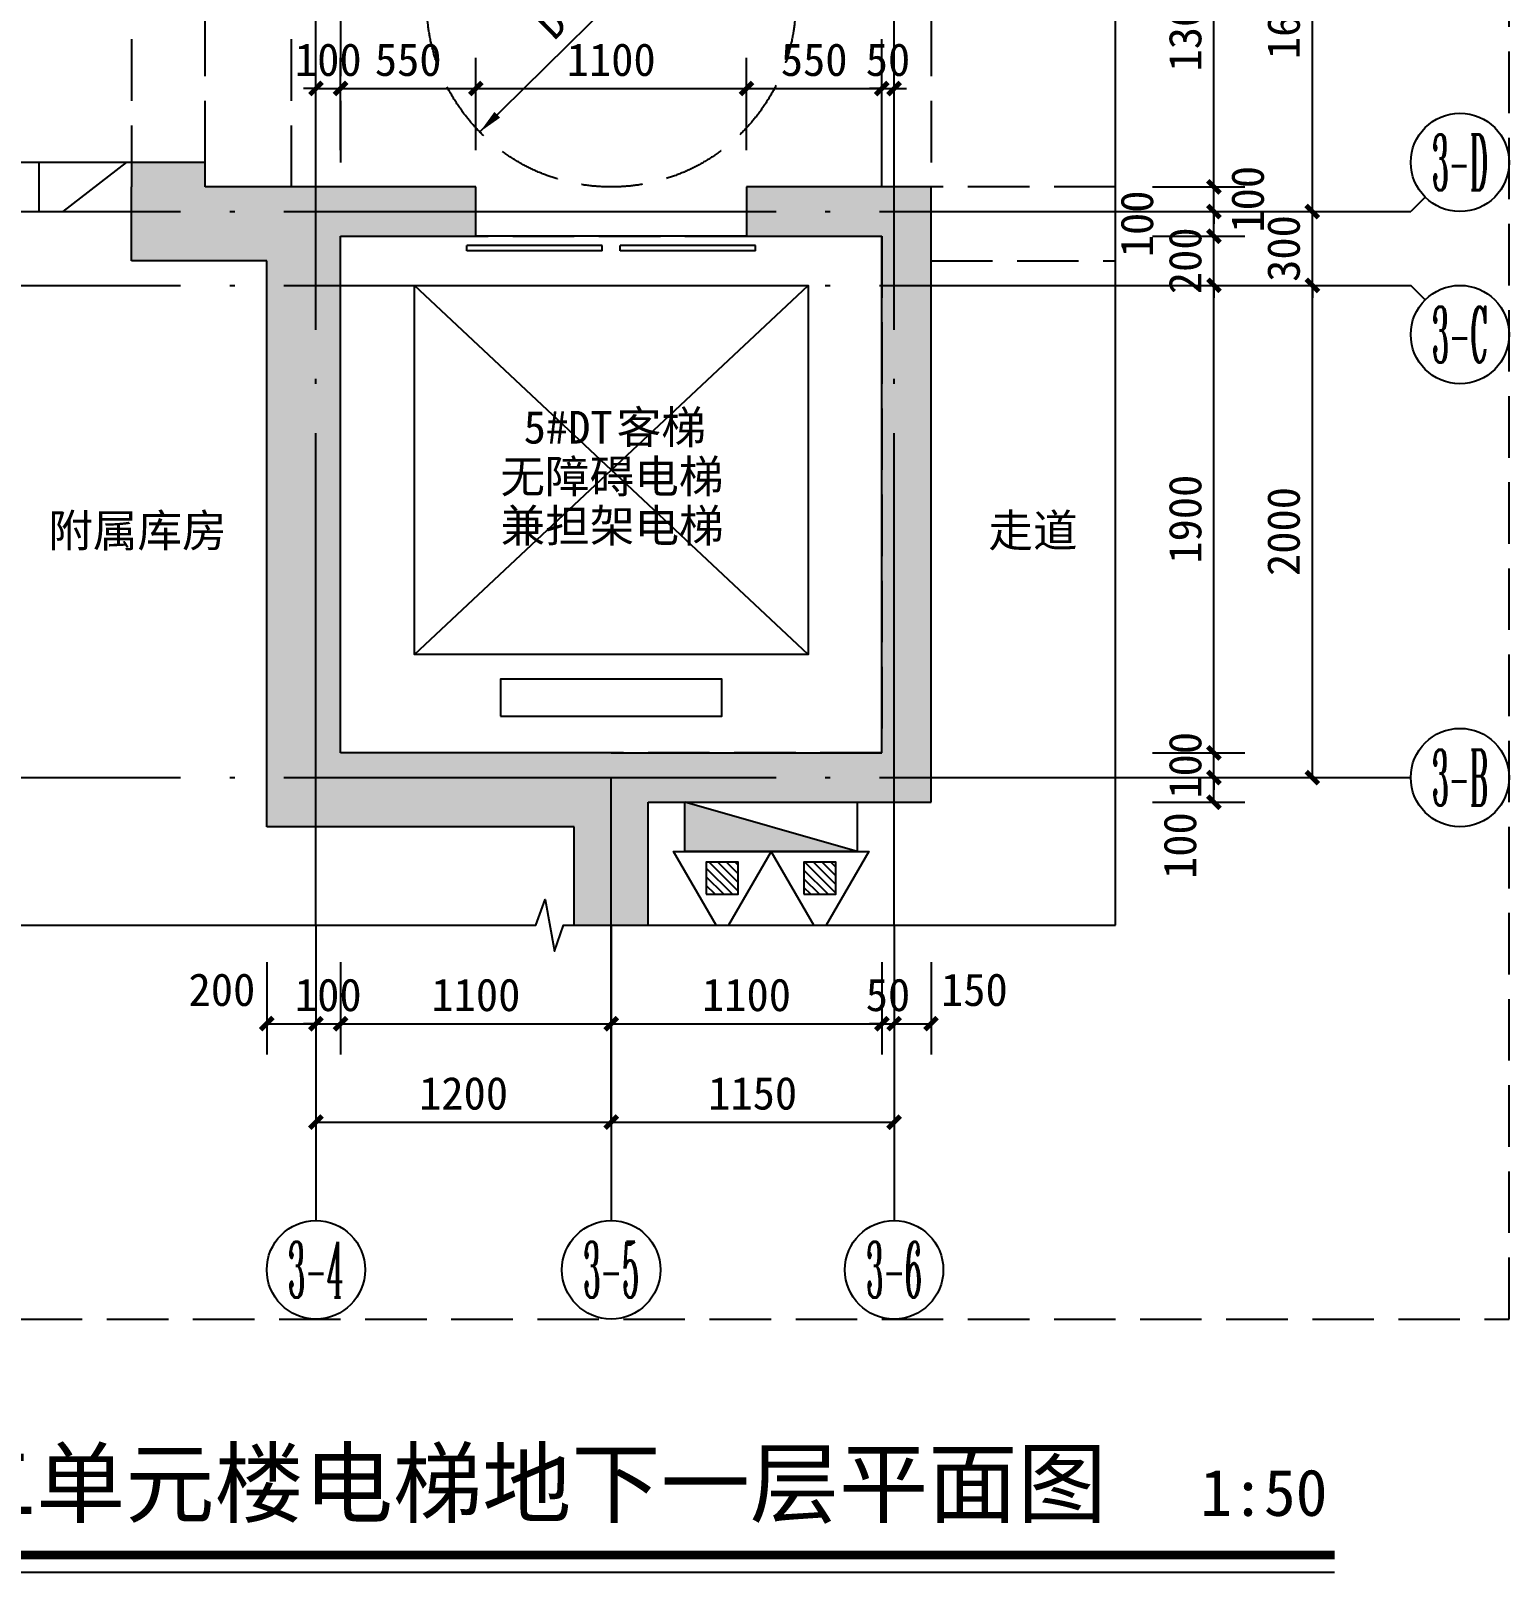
# Model space of a CAD drawing. Extents: x -10817 to 167545, y 26551 to 157048.
# Drawn here: x 5316 to 11325, y 44598 to 50861 of the extents above; entities that cross this region are included whole.
import ezdxf
from ezdxf.enums import TextEntityAlignment as Align
from ezdxf.xclip import XClip

# ---------------------------------------------------------------- set-up
doc = ezdxf.new("R2010")
doc.units = 0
doc.header["$LTSCALE"] = 1000
doc.header["$MEASUREMENT"] = 0
doc.header["$XCLIPFRAME"] = 0
doc.linetypes.add('DASH', pattern=[0.35, 0.25, -0.1])
doc.linetypes.add('DOTE', pattern=[2.42, 2, -0.2, 0.02, -0.2])
doc.layers.get('Defpoints').update_dxf_attribs({"color": 30, "linetype": 'DASH'})
for name, color, linetype in [('3#-B1-墙体$0$3#-B1$0$A-DOOR', 51, 'Continuous'), ('3#-B1-墙体$0$A-COLU-CONC-HATC', 204, 'Continuous'), ('3#-B1-墙体$0$A-DOOR', 51, 'Continuous'), ('3#-B1-墙体$0$A-FLOR-STRS', 51, 'Continuous'), ('3#-B1-墙体$0$A-WALL-BLOK', 131, 'Continuous'), ('3#-B1-墙体$0$A-WALL-CONC', 9, 'Continuous'), ('3#-B1-墙体$0$EQUIP_消火栓', 1, 'Continuous'), ('3#-B1-墙体$0$EQUIP_消防', 7, 'Continuous'), ('A-ANNO-AXIS-CIRC', 3, 'Continuous'), ('A-ANNO-AXIS-TEXT', 7, 'Continuous'), ('A-ANNO-DIMS', 3, 'Continuous'), ('A-ANNO-DOTE', 10, 'DOTE'), ('A-ANNO-SYMB', 3, 'Continuous'), ('A-ANNO-TEXT', 7, 'Continuous'), ('A-FLOR-UNDR', 177, 'Continuous'), ('AXIS_TEXT', 7, 'Continuous')]:
    doc.layers.add(name, color=color, linetype=linetype)
doc.styles.add('_TCH_AXIS', font='COMPLEX', dxfattribs={"bigfont": 'GBCBIG'})
doc.styles.add('_TCH_DIM', font='')
doc.styles.add('_TCH_DIM_T3', font='')
doc.styles.add('COMPLEX', font='COMPLEX')
doc.styles.get("Standard").update_dxf_attribs({"font": ''})
doc.styles.get('_TCH_DIM').set_extended_font_data('SimSun')
doc.styles.get('_TCH_DIM_T3').set_extended_font_data('SimSun')
doc.styles.get('Standard').set_extended_font_data('SimSun')
doc.dimstyles.new('_TCH_ARCH&&50', dxfattribs={"dimtxt": 132.911392, "dimasz": 50, "dimexe": 125, "dimexo": 150, "dimgap": 50, "dimtad": 1, "dimdec": 0, "dimzin": 0, "dimdsep": 46, "dimtxsty": '_TCH_DIM_T3', "dimblk": 'ARCHTICK', "dimcen": 0.09, "dimclrt": 7, "dimazin": 2, "dimtfac": 1, "dimtdec": 0, "dimtix": 1, "dimtmove": 2, "dimatfit": 3, "dimfxl": 50, "dimtolj": 1, "dimtzin": 0, "dimarcsym": 0})

# ---------------------------------------------------------------- blocks, each defined once
blk = doc.blocks.new('3#-B1-墙体$0$3#-B1$0$A$C524E5E6F')
at = {"layer": '3#-B1-墙体$0$A-FLOR-STRS'}
for points in [[(300, -200), (1900, -200), (1900, -1700), (300, -1700)], [(650, -1950), (1550, -1950), (1550, -1800), (650, -1800)]]:
    blk.add_lwpolyline(points, close=True, dxfattribs=at)
for points in [[(300, -1700), (1900, -200)], [(1900, -1700), (300, -200)]]:
    blk.add_lwpolyline(points, dxfattribs=at)
at = {"layer": 'Defpoints'}
blk.add_lwpolyline([(0, 0), (2200, 0), (2200, -2100), (0, -2100)], close=True, dxfattribs=at)
blk = doc.blocks.new('3#-B1-墙体$0$3#-B1$0$$DORLIB2D$00000127')
at = {"color": 0}
for points in [[(-0.5333, 0.7949), (-0.5333, 0.6904)], [(-0.0333, 0.7949), (-0.5333, 0.7949)], [(-0.0333, 0.7949), (-0.0333, 0.6904)], [(0.5333, 0.7949), (0.0333, 0.7949)], [(0.0333, 0.7949), (0.0333, 0.6904)], [(0.5333, 0.7949), (0.5333, 0.6904)], [(-0.0333, 0.6904), (-0.5333, 0.6904)], [(0.5333, 0.6904), (0.0333, 0.6904)], [(0.5, 0.5), (-0.5, 0.5)]]:
    blk.add_lwpolyline(points, dxfattribs=at)
blk = doc.blocks.new('3#-B1-墙体$0$$TwtSys$00000434')
for p, q in [((-0.5, 0.5), (-0.5, -0.5)), ((-0.5, -0.5), (0.5, 0.5)), ((0.5, 0.5), (-0.5, 0.5)), ((0.5, -0.5), (0.5, 0.5)), ((-0.5, -0.5), (0.5, -0.5))]:
    blk.add_line(p, q)
blk.add_solid([(0.5, -0.5), (0.5, 0.5), (-0.5, -0.5)])
blk = doc.blocks.new('3#-B1-墙体$0$$ATTACHMENT$00000214')
h = blk.add_hatch()
h.set_pattern_fill('ANSI31', color=256, scale=200, style=0)
h.set_pattern_definition([(45, (-38543.802, -6842.639), (-17.67767, 17.67767), [])])
h.paths.add_polyline_path([(-64.9, 1.9), (64.9, 1.9), (64.9, -127.9), (-64.9, -127.9)])
for points in [[(0, 171.8), (-198.4, -171.8), (198.4, -171.8)], [(-64.9, 1.9), (64.9, 1.9), (64.9, -127.9), (-64.9, -127.9)]]:
    blk.add_lwpolyline(points, close=True)
blk = doc.blocks.new('3#-B1-墙体')
at = {"layer": '3#-B1-墙体$0$A-COLU-CONC-HATC'}
h = blk.add_hatch(dxfattribs=at)
h.set_pattern_fill('空心砖', color=256, scale=100, style=0)
h.set_pattern_definition([(0, (0, 0), (0, 350), []), (37.875, (400, 0), (-169.615, 218.077), []), (90, (400, 0), (-450, 3e-14), [])])
h.paths.add_polyline_path([(8500, -4600), (7600, -4600), (7600, -4800), (8500, -4800)])
for points in [[(8800, -4700), (8800, -4600), (8500, -4600), (8500, -4700)], [(9216.7, -4866.7), (9250, -4700), (8800, -4700), (8500, -5000), (9050, -5000)], [(8500, -5000), (8800, -4700), (8500, -4700)], [(9350, -4900), (9900, -4900), (9900, -4700), (9250, -4700), (9216.7, -4866.7)], [(11650, -4700), (11000, -4700), (11000, -4900), (11550, -4900), (11650, -4866.7)], [(11750, -5000), (11750, -4700), (11650, -4700), (11650, -4866.7)], [(9050, -7300), (9350, -7000), (9350, -4900), (9216.7, -4866.7), (9050, -5000)], [(11550, -7000), (11750, -7200), (11750, -5000), (11650, -4866.7), (11550, -4900)], [(10450, -7166.7), (10450, -7000), (9350, -7000), (9050, -7300), (10300, -7300)], [(10450, -7166.7), (10600, -7200), (11750, -7200), (11550, -7000), (10450, -7000)], [(10500, -9466.7), (10600, -9300), (10600, -7200), (10450, -7166.7), (10300, -7300), (10300, -9500)]]:
    blk.add_hatch(color=256, dxfattribs=at).paths.add_polyline_path(points)
at = {"layer": '3#-B1-墙体$0$3#-B1$0$A-DOOR', "linetype": 'DASH'}
for p, q in [((13250, -4700), (11750, -4700)), ((11750, -5000), (13250, -5000))]:
    blk.add_line(p, q, dxfattribs=at)
at = {"layer": '3#-B1-墙体$0$A-DOOR', "linetype": 'DASH'}
for p, q in [((8500, -3400), (8500, -4600)), ((8800, -4600), (8800, -3400))]:
    blk.add_line(p, q, dxfattribs=at)
at = {"layer": '3#-B1-墙体$0$A-WALL-BLOK'}
for p, q in [((8500, -4600), (7600, -4600)), ((7600, -4800), (8500, -4800))]:
    blk.add_line(p, q, dxfattribs=at)
at = {"layer": '3#-B1-墙体$0$A-WALL-CONC'}
for p, q in [((8800, -4600), (8500, -4600)), ((8500, -4600), (8500, -4700)), ((8800, -4700), (8800, -4600)), ((8500, -5000), (8500, -4700)), ((9250, -4700), (8800, -4700)), ((8800, -4700), (8800, -4700)), ((9900, -4700), (9250, -4700)), ((9900, -4900), (9900, -4700)), ((11650, -4700), (11000, -4700)), ((11000, -4700), (11000, -4900)), ((11750, -4700), (11650, -4700)), ((11750, -5000), (11750, -4700)), ((9350, -7000), (9350, -4900)), ((9350, -4900), (9900, -4900)), ((11000, -4900), (11550, -4900)), ((11550, -7000), (11550, -4900)), ((9050, -5000), (8500, -5000)), ((9050, -7300), (9050, -5000)), ((11750, -7200), (11750, -5000)), ((10450, -7000), (9350, -7000)), ((10450, -7000), (11550, -7000)), ((10600, -7200), (11750, -7200)), ((10600, -9300), (10600, -7200)), ((10300, -7300), (9050, -7300)), ((10300, -9500), (10300, -7300))]:
    blk.add_line(p, q, dxfattribs=at)
at = {"layer": 'Defpoints', "elevation": 0}
for points in [[(9150, -3300), (9350, -3300), (9350, -4700), (9150, -4700)], [(11550, -3300), (11750, -3300), (11750, -4700), (11550, -4700)]]:
    blk.add_lwpolyline(points, close=True, dxfattribs=at)
blk.add_blockref('3#-B1-墙体$0$3#-B1$0$A$C524E5E6F', (9350, -4900, 0))
at = {"layer": '3#-B1-墙体$0$A-DOOR', "xscale": -1100, "yscale": 200, "zscale": 200, "rotation": 180}
blk.add_blockref('3#-B1-墙体$0$3#-B1$0$$DORLIB2D$00000127', (10450, -4800), dxfattribs=at)
at = {"layer": '3#-B1-墙体$0$EQUIP_消火栓', "linetype": 'ByBlock', "xscale": -700, "yscale": 200, "zscale": 700, "rotation": 359.9999999999999}
blk.add_blockref('3#-B1-墙体$0$$TwtSys$00000434', (11100, -7300), dxfattribs=at)
at = {"layer": '3#-B1-墙体$0$EQUIP_消防', "linetype": 'ByBlock', "yscale": -1, "rotation": 359.999999996578}
for p in [(10901.6, -7571.8), (11298.4, -7571.8)]:
    blk.add_blockref('3#-B1-墙体$0$$ATTACHMENT$00000214', p, dxfattribs=at)
blk = doc.blocks.new('A$C60AE0A12')
at = {"layer": 'A-ANNO-DIMS'}
blk.add_lwpolyline([(-534.1, 423.4), (534.1, 1476.6)], dxfattribs=at)
for points in [[(462.9, 1406.4, 33, 0, 0), (534.1, 1476.6, 0, 0, 0)], [(-462.9, 493.6, 33, 0, 0), (-534.1, 423.4, 0, 0, 0)]]:
    blk.add_lwpolyline(points, format="xyseb", dxfattribs=at)
at = {"layer": 'A-FLOR-UNDR', "linetype": 'DASH'}
blk.add_circle((0, 950, 0), 750, dxfattribs=at)
at = {"layer": 'A-ANNO-DIMS', "color": 7, "style": '_TCH_DIM'}
blk.add_text('D=1500', height=132.91, rotation=44.59468, dxfattribs=at).set_placement((-232, 791.5, 0))
blk = doc.blocks.new('_ArchTick')
at = {"color": 0, "linetype": 'ByBlock', "const_width": 0.4}
blk.add_lwpolyline([(-0.5, -0.5), (0.5, 0.5)], dxfattribs=at)
blk = doc.blocks.new('*D1741')
at = {"layer": 'A-ANNO-DIMS', "color": 0, "lineweight": -2, "transparency": 16777216}
for p, q in [((7675, 46676.3), (7675, 46301.3)), ((8825, 46676.3), (8825, 46301.3)), ((7675, 46426.3), (8825, 46426.3))]:
    blk.add_line(p, q, dxfattribs=at)
at = {"layer": 'Defpoints', "color": 0, "transparency": 16777216}
for p in [(7675, 46826.3), (8825, 46826.3), (8825, 46426.3)]:
    blk.add_point(p, dxfattribs=at)
at = {"layer": 'A-ANNO-DIMS', "color": 0, "lineweight": -2, "transparency": 16777216, "xscale": 50, "yscale": 50, "zscale": 50, "rotation": 180}
blk.add_blockref('_ArchTick', (7675, 46426.3), dxfattribs=at)
at = {"layer": 'A-ANNO-DIMS', "color": 0, "lineweight": -2, "transparency": 16777216, "xscale": 50, "yscale": 50, "zscale": 50}
blk.add_blockref('_ArchTick', (8825, 46426.3), dxfattribs=at)
at = {"layer": 'A-ANNO-DIMS', "color": 7, "transparency": 16777216, "insert": (8250, 46542.8), "char_height": 132.91, "attachment_point": 5, "style": '_TCH_DIM_T3'}
blk.add_mtext('\\A1;1150', dxfattribs=at)
blk = doc.blocks.new('*D1742')
at = {"layer": 'A-ANNO-DIMS', "color": 0, "lineweight": -2, "transparency": 16777216}
for p, q in [((6475, 46676.3), (6475, 46301.3)), ((7675, 46676.3), (7675, 46301.3)), ((6475, 46426.3), (7675, 46426.3))]:
    blk.add_line(p, q, dxfattribs=at)
at = {"layer": 'Defpoints', "color": 0, "transparency": 16777216}
for p in [(6475, 46826.3), (7675, 46826.3), (7675, 46426.3)]:
    blk.add_point(p, dxfattribs=at)
at = {"layer": 'A-ANNO-DIMS', "color": 0, "lineweight": -2, "transparency": 16777216, "xscale": 50, "yscale": 50, "zscale": 50, "rotation": 180}
blk.add_blockref('_ArchTick', (6475, 46426.3), dxfattribs=at)
at = {"layer": 'A-ANNO-DIMS', "color": 0, "lineweight": -2, "transparency": 16777216, "xscale": 50, "yscale": 50, "zscale": 50}
blk.add_blockref('_ArchTick', (7675, 46426.3), dxfattribs=at)
at = {"layer": 'A-ANNO-DIMS', "color": 7, "transparency": 16777216, "insert": (7075, 46542.8), "char_height": 132.91, "attachment_point": 5, "style": '_TCH_DIM_T3'}
blk.add_mtext('\\A1;1200', dxfattribs=at)
blk = doc.blocks.new('*D1743')
at = {"layer": 'A-ANNO-DIMS', "color": 0, "lineweight": -2, "transparency": 16777216}
for p, q in [((8825, 47076.3), (8825, 46701.3)), ((8975, 47076.3), (8975, 46701.3)), ((8825, 46826.3), (8975, 46826.3))]:
    blk.add_line(p, q, dxfattribs=at)
at = {"layer": 'Defpoints', "color": 0, "transparency": 16777216}
for p in [(8825, 47226.3), (8975, 47226.3), (8975, 46826.3)]:
    blk.add_point(p, dxfattribs=at)
at = {"layer": 'A-ANNO-DIMS', "color": 0, "lineweight": -2, "transparency": 16777216, "xscale": 50, "yscale": 50, "zscale": 50, "rotation": 180}
blk.add_blockref('_ArchTick', (8825, 46826.3), dxfattribs=at)
at = {"layer": 'A-ANNO-DIMS', "color": 0, "lineweight": -2, "transparency": 16777216, "xscale": 50, "yscale": 50, "zscale": 50}
blk.add_blockref('_ArchTick', (8975, 46826.3), dxfattribs=at)
at = {"layer": 'A-ANNO-DIMS', "color": 7, "transparency": 16777216, "insert": (9151.3, 46963.8), "char_height": 132.91, "attachment_point": 5, "style": '_TCH_DIM_T3'}
blk.add_mtext('\\A1;150', dxfattribs=at)
blk = doc.blocks.new('*D1744')
at = {"layer": 'A-ANNO-DIMS', "color": 0, "lineweight": -2, "transparency": 16777216}
for p, q in [((8775, 47076.3), (8775, 46701.3)), ((8825, 47076.3), (8825, 46701.3)), ((8775, 46826.3), (8725, 46826.3)), ((8775, 46826.3), (8825, 46826.3)), ((8825, 46826.3), (8875, 46826.3))]:
    blk.add_line(p, q, dxfattribs=at)
at = {"layer": 'Defpoints', "color": 0, "transparency": 16777216}
for p in [(8775, 47226.3), (8825, 47226.3), (8825, 46826.3)]:
    blk.add_point(p, dxfattribs=at)
at = {"layer": 'A-ANNO-DIMS', "color": 0, "lineweight": -2, "transparency": 16777216, "xscale": 50, "yscale": 50, "zscale": 50}
blk.add_blockref('_ArchTick', (8775, 46826.3), dxfattribs=at)
at = {"layer": 'A-ANNO-DIMS', "color": 0, "lineweight": -2, "transparency": 16777216, "xscale": 50, "yscale": 50, "zscale": 50, "rotation": 180}
blk.add_blockref('_ArchTick', (8825, 46826.3), dxfattribs=at)
at = {"layer": 'A-ANNO-DIMS', "color": 7, "transparency": 16777216, "insert": (8800, 46942.8), "char_height": 132.91, "attachment_point": 5, "style": '_TCH_DIM_T3'}
blk.add_mtext('\\A1;50', dxfattribs=at)
blk = doc.blocks.new('*D1745')
at = {"layer": 'A-ANNO-DIMS', "color": 0, "lineweight": -2, "transparency": 16777216}
for p, q in [((7675, 47076.3), (7675, 46701.3)), ((8775, 47076.3), (8775, 46701.3)), ((7675, 46826.3), (8775, 46826.3))]:
    blk.add_line(p, q, dxfattribs=at)
at = {"layer": 'Defpoints', "color": 0, "transparency": 16777216}
for p in [(7675, 47226.3), (8775, 47226.3), (8775, 46826.3)]:
    blk.add_point(p, dxfattribs=at)
at = {"layer": 'A-ANNO-DIMS', "color": 0, "lineweight": -2, "transparency": 16777216, "xscale": 50, "yscale": 50, "zscale": 50, "rotation": 180}
blk.add_blockref('_ArchTick', (7675, 46826.3), dxfattribs=at)
at = {"layer": 'A-ANNO-DIMS', "color": 0, "lineweight": -2, "transparency": 16777216, "xscale": 50, "yscale": 50, "zscale": 50}
blk.add_blockref('_ArchTick', (8775, 46826.3), dxfattribs=at)
at = {"layer": 'A-ANNO-DIMS', "color": 7, "transparency": 16777216, "insert": (8225, 46942.8), "char_height": 132.91, "attachment_point": 5, "style": '_TCH_DIM_T3'}
blk.add_mtext('\\A1;1100', dxfattribs=at)
blk = doc.blocks.new('*D1746')
at = {"layer": 'A-ANNO-DIMS', "color": 0, "lineweight": -2, "transparency": 16777216}
for p, q in [((6575, 47076.3), (6575, 46701.3)), ((7675, 47076.3), (7675, 46701.3)), ((6575, 46826.3), (7675, 46826.3))]:
    blk.add_line(p, q, dxfattribs=at)
at = {"layer": 'Defpoints', "color": 0, "transparency": 16777216}
for p in [(6575, 47226.3), (7675, 47226.3), (7675, 46826.3)]:
    blk.add_point(p, dxfattribs=at)
at = {"layer": 'A-ANNO-DIMS', "color": 0, "lineweight": -2, "transparency": 16777216, "xscale": 50, "yscale": 50, "zscale": 50, "rotation": 180}
blk.add_blockref('_ArchTick', (6575, 46826.3), dxfattribs=at)
at = {"layer": 'A-ANNO-DIMS', "color": 0, "lineweight": -2, "transparency": 16777216, "xscale": 50, "yscale": 50, "zscale": 50}
blk.add_blockref('_ArchTick', (7675, 46826.3), dxfattribs=at)
at = {"layer": 'A-ANNO-DIMS', "color": 7, "transparency": 16777216, "insert": (7125, 46942.8), "char_height": 132.91, "attachment_point": 5, "style": '_TCH_DIM_T3'}
blk.add_mtext('\\A1;1100', dxfattribs=at)
blk = doc.blocks.new('*D1747')
at = {"layer": 'A-ANNO-DIMS', "color": 0, "lineweight": -2, "transparency": 16777216}
for p, q in [((6475, 47076.3), (6475, 46701.3)), ((6575, 47076.3), (6575, 46701.3)), ((6475, 46826.3), (6425, 46826.3)), ((6475, 46826.3), (6575, 46826.3)), ((6575, 46826.3), (6625, 46826.3))]:
    blk.add_line(p, q, dxfattribs=at)
at = {"layer": 'Defpoints', "color": 0, "transparency": 16777216}
for p in [(6475, 47226.3), (6575, 47226.3), (6575, 46826.3)]:
    blk.add_point(p, dxfattribs=at)
at = {"layer": 'A-ANNO-DIMS', "color": 0, "lineweight": -2, "transparency": 16777216, "xscale": 50, "yscale": 50, "zscale": 50}
blk.add_blockref('_ArchTick', (6475, 46826.3), dxfattribs=at)
at = {"layer": 'A-ANNO-DIMS', "color": 0, "lineweight": -2, "transparency": 16777216, "xscale": 50, "yscale": 50, "zscale": 50, "rotation": 180}
blk.add_blockref('_ArchTick', (6575, 46826.3), dxfattribs=at)
at = {"layer": 'A-ANNO-DIMS', "color": 7, "transparency": 16777216, "insert": (6525, 46942.8), "char_height": 132.91, "attachment_point": 5, "style": '_TCH_DIM_T3'}
blk.add_mtext('\\A1;100', dxfattribs=at)
blk = doc.blocks.new('*D1748')
at = {"layer": 'A-ANNO-DIMS', "color": 0, "lineweight": -2, "transparency": 16777216}
for p, q in [((6275, 47076.3), (6275, 46701.3)), ((6475, 47076.3), (6475, 46701.3)), ((6275, 46826.3), (6475, 46826.3))]:
    blk.add_line(p, q, dxfattribs=at)
at = {"layer": 'Defpoints', "color": 0, "transparency": 16777216}
for p in [(6275, 47226.3), (6475, 47226.3), (6475, 46826.3)]:
    blk.add_point(p, dxfattribs=at)
at = {"layer": 'A-ANNO-DIMS', "color": 0, "lineweight": -2, "transparency": 16777216, "xscale": 50, "yscale": 50, "zscale": 50, "rotation": 180}
blk.add_blockref('_ArchTick', (6275, 46826.3), dxfattribs=at)
at = {"layer": 'A-ANNO-DIMS', "color": 0, "lineweight": -2, "transparency": 16777216, "xscale": 50, "yscale": 50, "zscale": 50}
blk.add_blockref('_ArchTick', (6475, 46826.3), dxfattribs=at)
at = {"layer": 'A-ANNO-DIMS', "color": 7, "transparency": 16777216, "insert": (6092.8, 46963.8), "char_height": 132.91, "attachment_point": 5, "style": '_TCH_DIM_T3'}
blk.add_mtext('\\A1;200', dxfattribs=at)
blk = doc.blocks.new('*D1888')
at = {"layer": 'A-ANNO-DIMS', "color": 0, "lineweight": -2, "transparency": 16777216}
for p, q in [((6475, 50376.3), (6475, 50751.3)), ((6575, 50376.3), (6575, 50751.3)), ((6475, 50626.3), (6425, 50626.3)), ((6475, 50626.3), (6575, 50626.3)), ((6575, 50626.3), (6625, 50626.3))]:
    blk.add_line(p, q, dxfattribs=at)
at = {"layer": 'Defpoints', "color": 0, "transparency": 16777216}
for p in [(6575, 50626.3), (6475, 50226.3), (6575, 50226.3)]:
    blk.add_point(p, dxfattribs=at)
at = {"layer": 'A-ANNO-DIMS', "color": 0, "lineweight": -2, "transparency": 16777216, "xscale": 50, "yscale": 50, "zscale": 50}
blk.add_blockref('_ArchTick', (6475, 50626.3), dxfattribs=at)
at = {"layer": 'A-ANNO-DIMS', "color": 0, "lineweight": -2, "transparency": 16777216, "xscale": 50, "yscale": 50, "zscale": 50, "rotation": 180}
blk.add_blockref('_ArchTick', (6575, 50626.3), dxfattribs=at)
at = {"layer": 'A-ANNO-DIMS', "color": 7, "transparency": 16777216, "insert": (6525, 50742.8), "char_height": 132.91, "attachment_point": 5, "style": '_TCH_DIM_T3'}
blk.add_mtext('\\A1;100', dxfattribs=at)
blk = doc.blocks.new('*D1889')
at = {"layer": 'A-ANNO-DIMS', "color": 0, "lineweight": -2, "transparency": 16777216}
for p, q in [((6575, 50376.3), (6575, 50751.3)), ((7125, 50376.3), (7125, 50751.3)), ((6575, 50626.3), (7125, 50626.3))]:
    blk.add_line(p, q, dxfattribs=at)
at = {"layer": 'Defpoints', "color": 0, "transparency": 16777216}
for p in [(7125, 50626.3), (6575, 50226.3), (7125, 50226.3)]:
    blk.add_point(p, dxfattribs=at)
at = {"layer": 'A-ANNO-DIMS', "color": 0, "lineweight": -2, "transparency": 16777216, "xscale": 50, "yscale": 50, "zscale": 50, "rotation": 180}
blk.add_blockref('_ArchTick', (6575, 50626.3), dxfattribs=at)
at = {"layer": 'A-ANNO-DIMS', "color": 0, "lineweight": -2, "transparency": 16777216, "xscale": 50, "yscale": 50, "zscale": 50}
blk.add_blockref('_ArchTick', (7125, 50626.3), dxfattribs=at)
at = {"layer": 'A-ANNO-DIMS', "color": 7, "transparency": 16777216, "insert": (6850, 50742.8), "char_height": 132.91, "attachment_point": 5, "style": '_TCH_DIM_T3'}
blk.add_mtext('\\A1;550', dxfattribs=at)
blk = doc.blocks.new('*D1890')
at = {"layer": 'A-ANNO-DIMS', "color": 0, "lineweight": -2, "transparency": 16777216}
for p, q in [((7125, 50376.3), (7125, 50751.3)), ((8225, 50376.3), (8225, 50751.3)), ((7125, 50626.3), (8225, 50626.3))]:
    blk.add_line(p, q, dxfattribs=at)
at = {"layer": 'Defpoints', "color": 0, "transparency": 16777216}
for p in [(8225, 50626.3), (7125, 50226.3), (8225, 50226.3)]:
    blk.add_point(p, dxfattribs=at)
at = {"layer": 'A-ANNO-DIMS', "color": 0, "lineweight": -2, "transparency": 16777216, "xscale": 50, "yscale": 50, "zscale": 50, "rotation": 180}
blk.add_blockref('_ArchTick', (7125, 50626.3), dxfattribs=at)
at = {"layer": 'A-ANNO-DIMS', "color": 0, "lineweight": -2, "transparency": 16777216, "xscale": 50, "yscale": 50, "zscale": 50}
blk.add_blockref('_ArchTick', (8225, 50626.3), dxfattribs=at)
at = {"layer": 'A-ANNO-DIMS', "color": 7, "transparency": 16777216, "insert": (7675, 50742.8), "char_height": 132.91, "attachment_point": 5, "style": '_TCH_DIM_T3'}
blk.add_mtext('\\A1;1100', dxfattribs=at)
blk = doc.blocks.new('*D1891')
at = {"layer": 'A-ANNO-DIMS', "color": 0, "lineweight": -2, "transparency": 16777216}
for p, q in [((8225, 50376.3), (8225, 50751.3)), ((8775, 50376.3), (8775, 50751.3)), ((8225, 50626.3), (8775, 50626.3))]:
    blk.add_line(p, q, dxfattribs=at)
at = {"layer": 'Defpoints', "color": 0, "transparency": 16777216}
for p in [(8775, 50626.3), (8225, 50226.3), (8775, 50226.3)]:
    blk.add_point(p, dxfattribs=at)
at = {"layer": 'A-ANNO-DIMS', "color": 0, "lineweight": -2, "transparency": 16777216, "xscale": 50, "yscale": 50, "zscale": 50, "rotation": 180}
blk.add_blockref('_ArchTick', (8225, 50626.3), dxfattribs=at)
at = {"layer": 'A-ANNO-DIMS', "color": 0, "lineweight": -2, "transparency": 16777216, "xscale": 50, "yscale": 50, "zscale": 50}
blk.add_blockref('_ArchTick', (8775, 50626.3), dxfattribs=at)
at = {"layer": 'A-ANNO-DIMS', "color": 7, "transparency": 16777216, "insert": (8500, 50742.8), "char_height": 132.91, "attachment_point": 5, "style": '_TCH_DIM_T3'}
blk.add_mtext('\\A1;550', dxfattribs=at)
blk = doc.blocks.new('*D1892')
at = {"layer": 'A-ANNO-DIMS', "color": 0, "lineweight": -2, "transparency": 16777216}
for p, q in [((8775, 50376.3), (8775, 50751.3)), ((8825, 50376.3), (8825, 50751.3)), ((8775, 50626.3), (8725, 50626.3)), ((8775, 50626.3), (8825, 50626.3)), ((8825, 50626.3), (8875, 50626.3))]:
    blk.add_line(p, q, dxfattribs=at)
at = {"layer": 'Defpoints', "color": 0, "transparency": 16777216}
for p in [(8825, 50626.3), (8775, 50226.3), (8825, 50226.3)]:
    blk.add_point(p, dxfattribs=at)
at = {"layer": 'A-ANNO-DIMS', "color": 0, "lineweight": -2, "transparency": 16777216, "xscale": 50, "yscale": 50, "zscale": 50}
blk.add_blockref('_ArchTick', (8775, 50626.3), dxfattribs=at)
at = {"layer": 'A-ANNO-DIMS', "color": 0, "lineweight": -2, "transparency": 16777216, "xscale": 50, "yscale": 50, "zscale": 50, "rotation": 180}
blk.add_blockref('_ArchTick', (8825, 50626.3), dxfattribs=at)
at = {"layer": 'A-ANNO-DIMS', "color": 7, "transparency": 16777216, "insert": (8800, 50742.8), "char_height": 132.91, "attachment_point": 5, "style": '_TCH_DIM_T3'}
blk.add_mtext('\\A1;50', dxfattribs=at)
blk = doc.blocks.new('*D1893')
at = {"layer": 'A-ANNO-DIMS', "color": 0, "lineweight": -2, "transparency": 16777216}
for p, q in [((9875, 47826.3), (10250, 47826.3)), ((10125, 47726.3), (10125, 47826.3)), ((9875, 47726.3), (10250, 47726.3))]:
    blk.add_line(p, q, dxfattribs=at)
at = {"layer": 'Defpoints', "color": 0, "transparency": 16777216}
for p in [(9725, 47826.3), (10125, 47826.3), (9725, 47726.3)]:
    blk.add_point(p, dxfattribs=at)
at = {"layer": 'A-ANNO-DIMS', "color": 0, "lineweight": -2, "transparency": 16777216, "xscale": 50, "yscale": 50, "zscale": 50}
for p, rotation in [((10125, 47826.3), 90), ((10125, 47726.3), 270)]:
    blk.add_blockref('_ArchTick', p, dxfattribs=dict(at, rotation=rotation))
at = {"layer": 'A-ANNO-DIMS', "color": 7, "transparency": 16777216, "insert": (9987.5, 47550), "char_height": 132.91, "attachment_point": 5, "rotation": 90, "style": '_TCH_DIM_T3'}
blk.add_mtext('\\A1;100', dxfattribs=at)
blk = doc.blocks.new('*D1894')
at = {"layer": 'A-ANNO-DIMS', "color": 0, "lineweight": -2, "transparency": 16777216}
for p, q in [((10125, 47926.3), (10125, 47976.3)), ((9875, 47926.3), (10250, 47926.3)), ((10125, 47826.3), (10125, 47926.3)), ((9875, 47826.3), (10250, 47826.3)), ((10125, 47826.3), (10125, 47776.3))]:
    blk.add_line(p, q, dxfattribs=at)
at = {"layer": 'Defpoints', "color": 0, "transparency": 16777216}
for p in [(9725, 47926.3), (10125, 47926.3), (9725, 47826.3)]:
    blk.add_point(p, dxfattribs=at)
at = {"layer": 'A-ANNO-DIMS', "color": 0, "lineweight": -2, "transparency": 16777216, "xscale": 50, "yscale": 50, "zscale": 50}
for p, rotation in [((10125, 47926.3), 270), ((10125, 47826.3), 90)]:
    blk.add_blockref('_ArchTick', p, dxfattribs=dict(at, rotation=rotation))
at = {"layer": 'A-ANNO-DIMS', "color": 7, "transparency": 16777216, "insert": (10008.5, 47876.3), "char_height": 132.91, "attachment_point": 5, "rotation": 90, "style": '_TCH_DIM_T3'}
blk.add_mtext('\\A1;100', dxfattribs=at)
blk = doc.blocks.new('*D1895')
at = {"layer": 'A-ANNO-DIMS', "color": 0, "lineweight": -2, "transparency": 16777216}
for p, q in [((9875, 49826.3), (10250, 49826.3)), ((10125, 47926.3), (10125, 49826.3)), ((9875, 47926.3), (10250, 47926.3))]:
    blk.add_line(p, q, dxfattribs=at)
at = {"layer": 'Defpoints', "color": 0, "transparency": 16777216}
for p in [(9725, 49826.3), (10125, 49826.3), (9725, 47926.3)]:
    blk.add_point(p, dxfattribs=at)
at = {"layer": 'A-ANNO-DIMS', "color": 0, "lineweight": -2, "transparency": 16777216, "xscale": 50, "yscale": 50, "zscale": 50}
for p, rotation in [((10125, 49826.3), 90), ((10125, 47926.3), 270)]:
    blk.add_blockref('_ArchTick', p, dxfattribs=dict(at, rotation=rotation))
at = {"layer": 'A-ANNO-DIMS', "color": 7, "transparency": 16777216, "insert": (10008.5, 48876.3), "char_height": 132.91, "attachment_point": 5, "rotation": 90, "style": '_TCH_DIM_T3'}
blk.add_mtext('\\A1;1900', dxfattribs=at)
blk = doc.blocks.new('*D1896')
at = {"layer": 'A-ANNO-DIMS', "color": 0, "lineweight": -2, "transparency": 16777216}
for p, q in [((10125, 50026.3), (10125, 50076.3)), ((9875, 50026.3), (10250, 50026.3)), ((10125, 49826.3), (10125, 50026.3)), ((9875, 49826.3), (10250, 49826.3)), ((10125, 49826.3), (10125, 49776.3))]:
    blk.add_line(p, q, dxfattribs=at)
at = {"layer": 'Defpoints', "color": 0, "transparency": 16777216}
for p in [(9725, 50026.3), (10125, 50026.3), (9725, 49826.3)]:
    blk.add_point(p, dxfattribs=at)
at = {"layer": 'A-ANNO-DIMS', "color": 0, "lineweight": -2, "transparency": 16777216, "xscale": 50, "yscale": 50, "zscale": 50}
for p, rotation in [((10125, 50026.3), 270), ((10125, 49826.3), 90)]:
    blk.add_blockref('_ArchTick', p, dxfattribs=dict(at, rotation=rotation))
at = {"layer": 'A-ANNO-DIMS', "color": 7, "transparency": 16777216, "insert": (10008.5, 49926.3), "char_height": 132.91, "attachment_point": 5, "rotation": 90, "style": '_TCH_DIM_T3'}
blk.add_mtext('\\A1;200', dxfattribs=at)
blk = doc.blocks.new('*D1897')
at = {"layer": 'A-ANNO-DIMS', "color": 0, "lineweight": -2, "transparency": 16777216}
for p, q in [((9875, 50126.3), (10250, 50126.3)), ((10125, 50026.3), (10125, 50126.3)), ((9875, 50026.3), (10250, 50026.3))]:
    blk.add_line(p, q, dxfattribs=at)
at = {"layer": 'Defpoints', "color": 0, "transparency": 16777216}
for p in [(9725, 50126.3), (10125, 50126.3), (9725, 50026.3)]:
    blk.add_point(p, dxfattribs=at)
at = {"layer": 'A-ANNO-DIMS', "color": 0, "lineweight": -2, "transparency": 16777216, "xscale": 50, "yscale": 50, "zscale": 50}
for p, rotation in [((10125, 50126.3), 90), ((10125, 50026.3), 270)]:
    blk.add_blockref('_ArchTick', p, dxfattribs=dict(at, rotation=rotation))
at = {"layer": 'A-ANNO-DIMS', "color": 7, "transparency": 16777216, "insert": (9812.5, 50076.3), "char_height": 132.91, "attachment_point": 5, "rotation": 90, "style": '_TCH_DIM_T3'}
blk.add_mtext('\\A1;100', dxfattribs=at)
blk = doc.blocks.new('*D1898')
at = {"layer": 'A-ANNO-DIMS', "color": 0, "lineweight": -2, "transparency": 16777216}
for p, q in [((10125, 50226.3), (10125, 50276.3)), ((9875, 50226.3), (10250, 50226.3)), ((10125, 50126.3), (10125, 50226.3)), ((9875, 50126.3), (10250, 50126.3)), ((10125, 50126.3), (10125, 50076.3))]:
    blk.add_line(p, q, dxfattribs=at)
at = {"layer": 'Defpoints', "color": 0, "transparency": 16777216}
for p in [(9725, 50226.3), (10125, 50226.3), (9725, 50126.3)]:
    blk.add_point(p, dxfattribs=at)
at = {"layer": 'A-ANNO-DIMS', "color": 0, "lineweight": -2, "transparency": 16777216, "xscale": 50, "yscale": 50, "zscale": 50}
for p, rotation in [((10125, 50226.3), 270), ((10125, 50126.3), 90)]:
    blk.add_blockref('_ArchTick', p, dxfattribs=dict(at, rotation=rotation))
at = {"layer": 'A-ANNO-DIMS', "color": 7, "transparency": 16777216, "insert": (10262.5, 50176.3), "char_height": 132.91, "attachment_point": 5, "rotation": 90, "style": '_TCH_DIM_T3'}
blk.add_mtext('\\A1;100', dxfattribs=at)
blk = doc.blocks.new('*D1899')
at = {"layer": 'A-ANNO-DIMS', "color": 0, "lineweight": -2, "transparency": 16777216}
for p, q in [((9875, 51526.3), (10250, 51526.3)), ((10125, 50226.3), (10125, 51526.3)), ((9875, 50226.3), (10250, 50226.3))]:
    blk.add_line(p, q, dxfattribs=at)
at = {"layer": 'Defpoints', "color": 0, "transparency": 16777216}
for p in [(9725, 51526.3), (10125, 51526.3), (9725, 50226.3)]:
    blk.add_point(p, dxfattribs=at)
at = {"layer": 'A-ANNO-DIMS', "color": 0, "lineweight": -2, "transparency": 16777216, "xscale": 50, "yscale": 50, "zscale": 50}
for p, rotation in [((10125, 51526.3), 90), ((10125, 50226.3), 270)]:
    blk.add_blockref('_ArchTick', p, dxfattribs=dict(at, rotation=rotation))
at = {"layer": 'A-ANNO-DIMS', "color": 7, "transparency": 16777216, "insert": (10008.5, 50876.3), "char_height": 132.91, "attachment_point": 5, "rotation": 90, "style": '_TCH_DIM_T3'}
blk.add_mtext('\\A1;1300', dxfattribs=at)
blk = doc.blocks.new('*D1913')
at = {"layer": 'A-ANNO-DIMS', "color": 0, "lineweight": -2, "transparency": 16777216}
for p, q in [((10275, 49826.3), (10650, 49826.3)), ((10525, 47826.3), (10525, 49826.3)), ((10275, 47826.3), (10650, 47826.3))]:
    blk.add_line(p, q, dxfattribs=at)
at = {"layer": 'Defpoints', "color": 0, "transparency": 16777216}
for p in [(10125, 49826.3), (10525, 49826.3), (10125, 47826.3)]:
    blk.add_point(p, dxfattribs=at)
at = {"layer": 'A-ANNO-DIMS', "color": 0, "lineweight": -2, "transparency": 16777216, "xscale": 50, "yscale": 50, "zscale": 50}
for p, rotation in [((10525, 49826.3), 90), ((10525, 47826.3), 270)]:
    blk.add_blockref('_ArchTick', p, dxfattribs=dict(at, rotation=rotation))
at = {"layer": 'A-ANNO-DIMS', "color": 7, "transparency": 16777216, "insert": (10408.5, 48826.3), "char_height": 132.91, "attachment_point": 5, "rotation": 90, "style": '_TCH_DIM_T3'}
blk.add_mtext('\\A1;2000', dxfattribs=at)
blk = doc.blocks.new('*D1914')
at = {"layer": 'A-ANNO-DIMS', "color": 0, "lineweight": -2, "transparency": 16777216}
for p, q in [((10525, 50126.3), (10525, 50176.3)), ((10275, 50126.3), (10650, 50126.3)), ((10525, 49826.3), (10525, 50126.3)), ((10275, 49826.3), (10650, 49826.3)), ((10525, 49826.3), (10525, 49776.3))]:
    blk.add_line(p, q, dxfattribs=at)
at = {"layer": 'Defpoints', "color": 0, "transparency": 16777216}
for p in [(10125, 50126.3), (10525, 50126.3), (10125, 49826.3)]:
    blk.add_point(p, dxfattribs=at)
at = {"layer": 'A-ANNO-DIMS', "color": 0, "lineweight": -2, "transparency": 16777216, "xscale": 50, "yscale": 50, "zscale": 50}
for p, rotation in [((10525, 50126.3), 270), ((10525, 49826.3), 90)]:
    blk.add_blockref('_ArchTick', p, dxfattribs=dict(at, rotation=rotation))
at = {"layer": 'A-ANNO-DIMS', "color": 7, "transparency": 16777216, "insert": (10408.5, 49976.3), "char_height": 132.91, "attachment_point": 5, "rotation": 90, "style": '_TCH_DIM_T3'}
blk.add_mtext('\\A1;300', dxfattribs=at)
blk = doc.blocks.new('*D1915')
at = {"layer": 'A-ANNO-DIMS', "color": 0, "lineweight": -2, "transparency": 16777216}
for p, q in [((10275, 51726.3), (10650, 51726.3)), ((10525, 50126.3), (10525, 51726.3)), ((10275, 50126.3), (10650, 50126.3))]:
    blk.add_line(p, q, dxfattribs=at)
at = {"layer": 'Defpoints', "color": 0, "transparency": 16777216}
for p in [(10125, 51726.3), (10525, 51726.3), (10125, 50126.3)]:
    blk.add_point(p, dxfattribs=at)
at = {"layer": 'A-ANNO-DIMS', "color": 0, "lineweight": -2, "transparency": 16777216, "xscale": 50, "yscale": 50, "zscale": 50}
for p, rotation in [((10525, 51726.3), 90), ((10525, 50126.3), 270)]:
    blk.add_blockref('_ArchTick', p, dxfattribs=dict(at, rotation=rotation))
at = {"layer": 'A-ANNO-DIMS', "color": 7, "transparency": 16777216, "insert": (10408.5, 50926.3), "char_height": 132.91, "attachment_point": 5, "rotation": 90, "style": '_TCH_DIM_T3'}
blk.add_mtext('\\A1;1600', dxfattribs=at)
blk = doc.blocks.new('_AXISO')
blk.add_circle((0, 0), 0.5)
at = {"layer": 'AXIS_TEXT', "style": 'COMPLEX', "width": 1.041667}
blk.add_attdef('A', text='', height=0.56, dxfattribs=at).set_placement((-0.25, -0.28), (0.25, -0.28), align=Align.FIT)

msp = doc.modelspace()

# ---------------------------------------------------------------- linework, layer by layer
at = {"layer": 'A-ANNO-AXIS-CIRC'}
for p, q in [((10983.6, 50184.9), (10925, 50126.3)), ((9725, 50126.3), (10925, 50126.3)), ((9725, 49826.3), (10925, 49826.3)), ((10983.6, 49767.7), (10925, 49826.3)), ((9725, 47826.3), (10925, 47826.3)), ((6475, 47226.3), (6475, 46026.3)), ((7675, 47226.3), (7675, 46026.3)), ((8825, 47226.3), (8825, 46026.3))]:
    msp.add_line(p, q, dxfattribs=at)
at = {"layer": 'A-ANNO-DOTE'}
for points in [[(6475, 47226.3), (6475, 59676.3)], [(8825, 47226.3), (8825, 59676.3)], [(3925, 50126.3), (10925, 50126.3)], [(3925, 49826.3), (10925, 49826.3)], [(3925, 47826.3), (10925, 47826.3)], [(7675, 46426.3), (7675, 47826.3)]]:
    msp.add_lwpolyline(points, dxfattribs=at)
at = {"layer": 'A-ANNO-SYMB'}
for points in [[(9725, 47226.3), (9725, 52795.1), (9620, 52833.3), (9830, 52870.3), (9725, 52907.6), (9725, 58476.3)], [(5125, 47226.3), (7368.8, 47226.3), (7407, 47331.3), (7444, 47121.3), (7481.3, 47226.3), (9725, 47226.3)], [(4234.6, 44597.7), (10615.4, 44597.7)]]:
    msp.add_lwpolyline(points, dxfattribs=at)
at = {"layer": 'A-ANNO-SYMB', "const_width": 35}
msp.add_lwpolyline([(4234.6, 44667.7), (10615.4, 44667.7)], dxfattribs=at)
at = {"layer": 'Defpoints'}
msp.add_lwpolyline([(3525, 45626.3), (11325, 45626.3), (11325, 60076.3), (3525, 60076.3)], close=True, dxfattribs=at)

# ---------------------------------------------------------------- block references
ref = msp.add_blockref('3#-B1-墙体', (-2775, 54926.3))
XClip(ref).set_block_clipping_path([(7900, -7700), (12500, 3550)])
msp.add_blockref('A$C60AE0A12', (7675, 50026.3))
at = {"layer": 'A-ANNO-AXIS-CIRC'}
ref = msp.add_blockref('_AXISO', (11125, 50326.3), dxfattribs=dict(at, xscale=400, yscale=400, zscale=400))
ref.add_attrib('A', '3-D', dxfattribs={"layer": 'A-ANNO-AXIS-TEXT', "height": 226.27, "style": '_TCH_AXIS', "width": 0.313433}).set_placement((11011.9, 50213.2), (11238.1, 50213.2), align=Align.FIT)
ref = msp.add_blockref('_AXISO', (11125, 49626.3), dxfattribs=dict(at, xscale=400, yscale=400, zscale=400))
ref.add_attrib('A', '3-C', dxfattribs={"layer": 'A-ANNO-AXIS-TEXT', "height": 226.27, "style": '_TCH_AXIS', "width": 0.318182}).set_placement((11011.9, 49513.2), (11238.1, 49513.2), align=Align.FIT)
ref = msp.add_blockref('_AXISO', (11125, 47826.3), dxfattribs=dict(at, xscale=400, yscale=400, zscale=400))
ref.add_attrib('A', '3-B', dxfattribs={"layer": 'A-ANNO-AXIS-TEXT', "height": 226.27, "style": '_TCH_AXIS', "width": 0.313433}).set_placement((11011.9, 47713.2), (11238.1, 47713.2), align=Align.FIT)
ref = msp.add_blockref('_AXISO', (6475, 45826.3), dxfattribs=dict(at, xscale=400, yscale=400, zscale=400))
ref.add_attrib('A', '3-4', dxfattribs={"layer": 'A-ANNO-AXIS-TEXT', "height": 226.27, "style": '_TCH_AXIS', "width": 0.318182}).set_placement((6361.9, 45713.2), (6588.1, 45713.2), align=Align.FIT)
ref = msp.add_blockref('_AXISO', (7675, 45826.3), dxfattribs=dict(at, xscale=400, yscale=400, zscale=400))
ref.add_attrib('A', '3-5', dxfattribs={"layer": 'A-ANNO-AXIS-TEXT', "height": 226.27, "style": '_TCH_AXIS', "width": 0.323077}).set_placement((7561.9, 45713.2), (7788.1, 45713.2), align=Align.FIT)
ref = msp.add_blockref('_AXISO', (8825, 45826.3), dxfattribs=dict(at, xscale=400, yscale=400, zscale=400))
ref.add_attrib('A', '3-6', dxfattribs={"layer": 'A-ANNO-AXIS-TEXT', "height": 226.27, "style": '_TCH_AXIS', "width": 0.323077}).set_placement((8711.9, 45713.2), (8938.1, 45713.2), align=Align.FIT)

# ---------------------------------------------------------------- texts
at = {"layer": 'A-ANNO-TEXT'}
for s, p in [('5#DT', (7319.4, 49183.5)), ('客梯', (7697.4, 49183.5)), ('无障碍电梯', (7224.8, 48983.5)), ('附属库房', (5387, 48763.8)), ('兼担架电梯', (7225.6, 48783.5)), ('走道', (9208.1, 48763.8))]:
    msp.add_text(s, height=132.91, dxfattribs=at).set_placement(p)
at = {"layer": 'A-ANNO-TEXT', "color": 7}
for s, height, p in [('楼二单元楼电梯地下一层平面图', 265.823, (4612.6, 44826.3)), ('1:50', 189.87, (10069.7, 44826.3))]:
    msp.add_text(s, height=height, dxfattribs=at).set_placement(p)

# ---------------------------------------------------------------- dimensions: what is measured, and where the dimension line sits
at = {"layer": 'A-ANNO-DIMS'}
for p1, p2, distance, picture, middle in [((10125, 50126.3), (10125, 51726.3), -400, '*D1915', (10408.5, 50926.3)), ((9725, 50226.3), (9725, 51526.3), -400, '*D1899', (10008.5, 50876.3)), ((6475, 50226.3), (6575, 50226.3), 400, '*D1888', (6525, 50742.8)), ((6575, 50226.3), (7125, 50226.3), 400, '*D1889', (6850, 50742.8)), ((7125, 50226.3), (8225, 50226.3), 400, '*D1890', (7675, 50742.8)), ((8225, 50226.3), (8775, 50226.3), 400, '*D1891', (8500, 50742.8)), ((8775, 50226.3), (8825, 50226.3), 400, '*D1892', (8800, 50742.8)), ((10125, 49826.3), (10125, 50126.3), -400, '*D1914', (10408.5, 49976.3)), ((9725, 49826.3), (9725, 50026.3), -400, '*D1896', (10008.5, 49926.3)), ((9725, 47926.3), (9725, 49826.3), -400, '*D1895', (10008.5, 48876.3)), ((10125, 47826.3), (10125, 49826.3), -400, '*D1913', (10408.5, 48826.3)), ((9725, 47826.3), (9725, 47926.3), -400, '*D1894', (10008.5, 47876.3)), ((6475, 47226.3), (6575, 47226.3), -400, '*D1747', (6525, 46942.8)), ((6575, 47226.3), (7675, 47226.3), -400, '*D1746', (7125, 46942.8)), ((7675, 47226.3), (8775, 47226.3), -400, '*D1745', (8225, 46942.8)), ((8775, 47226.3), (8825, 47226.3), -400, '*D1744', (8800, 46942.8)), ((6475, 46826.3), (7675, 46826.3), -400, '*D1742', (7075, 46542.8)), ((7675, 46826.3), (8825, 46826.3), -400, '*D1741', (8250, 46542.8))]:
    dim = msp.add_aligned_dim(p1=p1, p2=p2, distance=distance, dimstyle='_TCH_ARCH&&50', dxfattribs=at)
    dim.commit()
    dim.dimension.update_dxf_attribs({"geometry": picture, "text_midpoint": middle})
for base, p1, p2, angle, picture, middle in [((10125, 50226.3), (9725, 50126.3), (9725, 50226.3), 90, '*D1898', (10262.5, 50176.3)), ((10125, 50126.3), (9725, 50026.3), (9725, 50126.3), 90, '*D1897', (9812.5, 50076.3)), ((10125, 47826.3), (9725, 47726.3), (9725, 47826.3), 90, '*D1893', (9987.5, 47550)), ((6475, 46826.3), (6275, 47226.3), (6475, 47226.3), 0, '*D1748', (6092.8, 46963.8)), ((8975, 46826.3), (8825, 47226.3), (8975, 47226.3), 0, '*D1743', (9151.3, 46963.8))]:
    dim = msp.add_linear_dim(base=base, p1=p1, p2=p2, angle=angle, dimstyle='_TCH_ARCH&&50', dxfattribs=at)
    dim.commit()
    dim.dimension.update_dxf_attribs({"geometry": picture, "text_midpoint": middle, "dimtype": 129})

doc.saveas('drawing.dxf')
